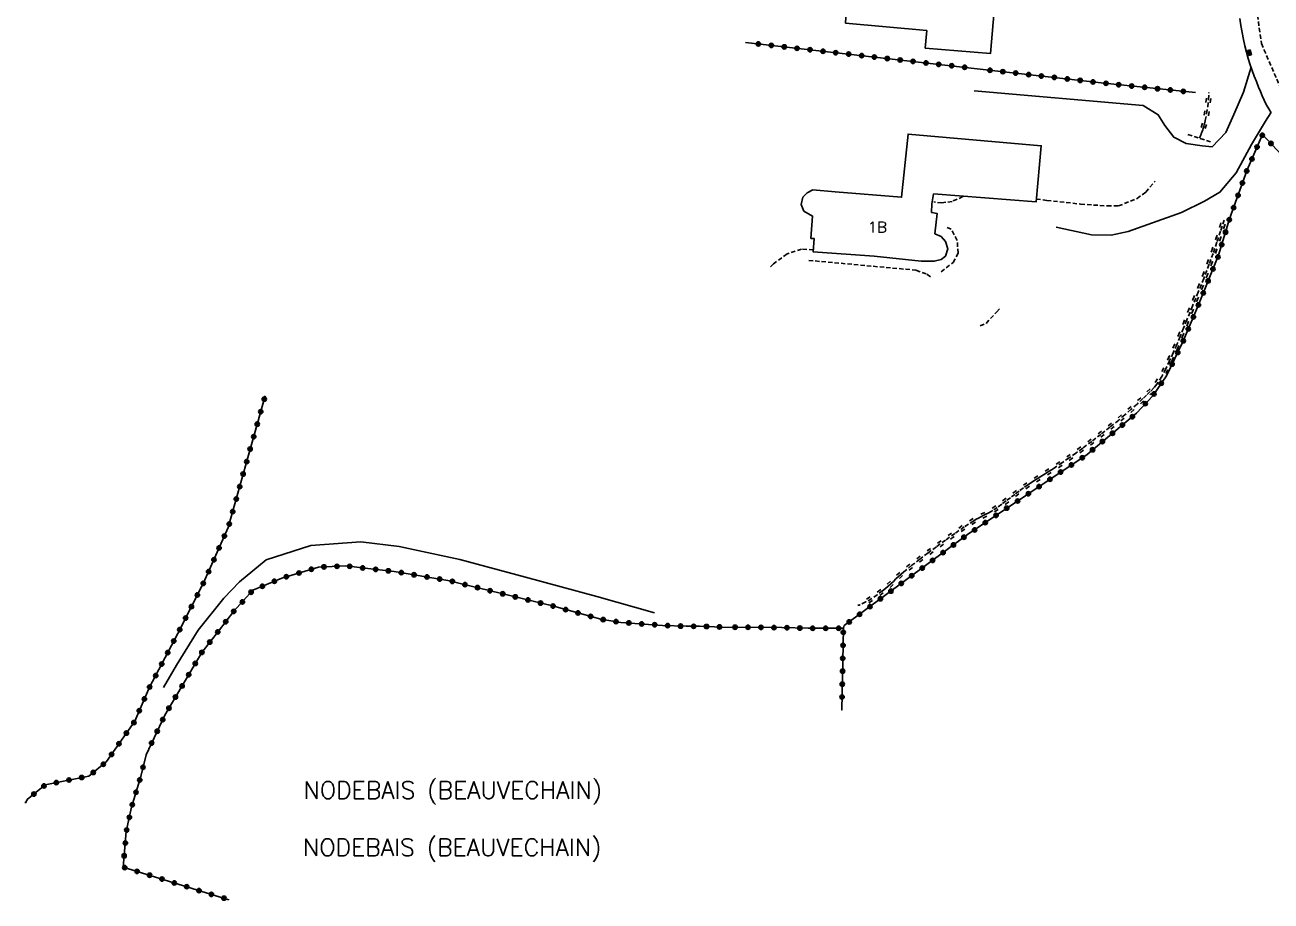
# Model space of a CAD drawing. Header units: millimetres. Extents: x 176000 to 177000, y 162000 to 163001.
# Drawn here: x 176518.8 to 176663, y 162741.2 to 162842.5 of the extents above; entities that cross this region are included whole.
import ezdxf
from ezdxf.enums import TextEntityAlignment as Align

# ---------------------------------------------------------------- set-up
doc = ezdxf.new("R2010")
doc.units = ezdxf.units.MM
doc.linetypes.add('DASHED', pattern=[0.75, 0.5, -0.25])
doc.layers.get('0').update_dxf_attribs({"linetype": 'CONTINUOUS'})
for name, color, linetype in [('W0001', 6, 'DASHED'), ('W0008', 7, 'CONTINUOUS'), ('W0017', 7, 'CONTINUOUS'), ('W0101', 7, 'CONTINUOUS'), ('W0112', 1, 'DASHED'), ('W0220', 5, 'DASHED'), ('W0300', 7, 'CONTINUOUS'), ('W0322', 7, 'CONTINUOUS'), ('W0323', 7, 'CONTINUOUS'), ('W0401', 7, 'CONTINUOUS'), ('W0980', 7, 'CONTINUOUS'), ('W0991', 7, 'CONTINUOUS')]:
    doc.layers.add(name, color=color, linetype=linetype)
doc.styles.get("Standard").update_dxf_attribs({"font": 'romans.shx', "width": 0.85})

# ---------------------------------------------------------------- blocks, each defined once
blk = doc.blocks.new('T401')
for p, q in [((-0.3, 0.3), (0, 0.3)), ((-0.3, -0.25), (-0.3, 0.3)), ((-0.3, 0.15), (0, 0.15)), ((-0.3, 0), (0, 0)), ((0, 0.3), (0, -0.25)), ((-0.3, -0.15), (0, -0.15)), ((-0.3, -0.25), (-0.3, -0.3)), ((-0.3, -0.3), (0, -0.3)), ((0, -0.3), (0, -0.25))]:
    blk.add_line(p, q)
blk = doc.blocks.new('t323o')
at = {"color": 0, "linetype": 'Continuous'}
for radius in [0.25, 0.15]:
    blk.add_circle((0, 0), radius, dxfattribs=at)
blk = doc.blocks.new('t220o')
at = {"color": 0, "linetype": 'Continuous'}
for p, q in [((-0.25, 0.25), (0.25, 0.25)), ((-0.25, -0.25), (0.25, -0.25))]:
    blk.add_line(p, q, dxfattribs=at)
blk = doc.blocks.new('t322o')
at = {"color": 0, "linetype": 'Continuous'}
for radius in [0.25, 0.15]:
    blk.add_circle((0, 0), radius, dxfattribs=at)

msp = doc.modelspace()

# ---------------------------------------------------------------- linework, layer by layer
at = {"layer": 'W0001'}
msp.add_lwpolyline([(176639.38, 162982.76), (176645.13, 162965.86), (176650.89, 162953.7), (176656.66, 162941.88), (176659.83, 162933.89), (176661.53, 162926.69), (176662.15, 162916.4), (176661.87, 162899.04), (176661.55, 162885.76), (176661.39, 162867.66), (176661.02, 162853.3), (176661.1, 162845.89), (176661.84, 162840.36), (176665.05, 162832.99), (176668.44, 162828.51), (176677.2, 162819.89), (176690.06, 162807.61), (176694.79, 162797.61), (176698.04, 162789.67), (176700.78, 162781.29), (176702.4, 162772.69), (176704.61, 162761.52), (176706.75, 162750.04), (176709.4, 162734.99)], dxfattribs=at)
at = {"layer": 'W0008'}
msp.add_lwpolyline([(176659.36, 162843.28), (176659.47, 162842.47), (176659.6, 162841.65), (176659.76, 162840.85), (176659.92, 162840.1), (176660.12, 162839.37), (176660.33, 162838.64), (176660.56, 162837.92), (176660.78, 162837.26), (176661.01, 162836.61), (176661.26, 162835.97), (176661.52, 162835.33), (176661.73, 162834.82), (176661.94, 162834.32), (176662.17, 162833.82), (176662.41, 162833.33), (176662.69, 162832.83), (176662.98, 162832.34)], dxfattribs=at)
at = {"layer": 'W0017'}
for points in [[(176660.66, 162837.63), (176659.78, 162834.75), (176658.67, 162832.16), (176657.72, 162830.07), (176656.16, 162828.43), (176654.97, 162828.53)], [(176654.97, 162828.53), (176653.14, 162828.82), (176651.7, 162829.54), (176650.67, 162830.89), (176649.9, 162832.13), (176648.16, 162833.22), (176628.62, 162834.92)], [(176662.95, 162832.36), (176662.31, 162831.41), (176660.68, 162828.68), (176658.94, 162825.4), (176657.05, 162823.17), (176655.27, 162822.12), (176652.59, 162820.81), (176646.44, 162818.61), (176644.45, 162818.22), (176642.2, 162818.26), (176638.09, 162819.12)]]:
    msp.add_lwpolyline(points, dxfattribs=at)
at = {"layer": 'W0101'}
msp.add_lwpolyline([(176622.94, 162839.82), (176630.48, 162839.22), (176631.39, 162849.56), (176623.82, 162850.09), (176623.8, 162850.09), (176614.22, 162850.93), (176613.72, 162842.74), (176623.12, 162841.87)], close=True, dxfattribs=at)
for points in [[(176623.7, 162821.82), (176623.68, 162820.83), (176624.34, 162820.7), (176624.06, 162818.37), (176624.78, 162818.05), (176625.29, 162817.46), (176625.57, 162816.62), (176625.28, 162815.79), (176624.79, 162815.37), (176623.98, 162815.19), (176622.47, 162815.18), (176617.03, 162815.79), (176609.97, 162816.29), (176610.09, 162817.8), (176609.72, 162817.82), (176609.91, 162820.41), (176608.91, 162820.99), (176608.6, 162821.77), (176608.78, 162822.6), (176609.26, 162823.11), (176609.92, 162823.43), (176612.52, 162823.22), (176620.21, 162822.6), (176620.21, 162822.61), (176620.95, 162829.89), (176636.37, 162828.54), (176635.76, 162822.05), (176623.9, 162822.98)], [(176623.7, 162821.82), (176623.69, 162821.83), (176623.9, 162822.98)]]:
    msp.add_lwpolyline(points, dxfattribs=at)
at = {"layer": 'W0112'}
for points in [[(176655.96, 162829.01), (176653.28, 162829.87)], [(176637.02, 162822.23), (176637.02, 162822.23), (176640.92, 162821.8), (176644.01, 162821.58), (176645.3, 162821.58), (176647.46, 162822.44), (176648.46, 162823.18), (176649.54, 162824.44)], [(176627.36, 162822.71), (176627.31, 162822.66), (176626.05, 162822.11), (176624.87, 162821.94), (176623.95, 162822.05)], [(176635.79, 162822.38), (176637.02, 162822.23)], [(176624.77, 162813.96), (176626.17, 162815.03), (176626.74, 162816.11), (176626.64, 162817.6), (176625.93, 162818.91), (176625.42, 162819.11)], [(176609.99, 162816.52), (176608.62, 162816.59), (176606.95, 162816.04), (176605.39, 162814.88), (176604.94, 162814.48)], [(176609.46, 162815.29), (176621.87, 162814.15), (176623.14, 162813.69), (176623.75, 162813.26)], [(176629.29, 162807.7), (176629.98, 162808), (176631.21, 162809.33), (176631.69, 162809.86)]]:
    msp.add_lwpolyline(points, dxfattribs=at)
at = {"layer": 'W0220'}
for points in [[(176654.68, 162829.42), (176654.88, 162829.92), (176655.06, 162830.43), (176655.21, 162830.94), (176655.34, 162831.46), (176655.5, 162832.26), (176655.63, 162833.07), (176655.71, 162833.89), (176655.76, 162834.7)], [(176657.53, 162819.95), (176657.12, 162818.66), (176656.7, 162817.38), (176656.25, 162816.1), (176655.8, 162814.83), (176655.18, 162813.21), (176654.53, 162811.6), (176653.87, 162809.99), (176653.22, 162808.39), (176652.83, 162807.44), (176652.45, 162806.49), (176652.06, 162805.54), (176651.64, 162804.6), (176651.22, 162803.68), (176650.78, 162802.75), (176650.31, 162801.84), (176649.75, 162800.98), (176649.38, 162800.53), (176648.98, 162800.11), (176648.55, 162799.71), (176648.13, 162799.31), (176647.45, 162798.66), (176646.75, 162798.04), (176646.04, 162797.42), (176645.33, 162796.81), (176644.3, 162795.98), (176643.27, 162795.16), (176642.22, 162794.35), (176641.16, 162793.56), (176640.38, 162793), (176639.6, 162792.44), (176638.81, 162791.9), (176638.01, 162791.36), (176637.62, 162791.1), (176637.22, 162790.85), (176636.82, 162790.6), (176636.42, 162790.35), (176636.01, 162790.1), (176635.61, 162789.85), (176635.22, 162789.6), (176634.83, 162789.33), (176634.31, 162788.97), (176633.8, 162788.6), (176633.3, 162788.22), (176632.8, 162787.83), (176632.3, 162787.45), (176631.8, 162787.08), (176631.28, 162786.71), (176630.76, 162786.36), (176630.49, 162786.2), (176630.22, 162786.05), (176629.94, 162785.91), (176629.66, 162785.76), (176629.39, 162785.62), (176629.11, 162785.48), (176628.84, 162785.33), (176628.57, 162785.17), (176627.46, 162784.45), (176626.37, 162783.7), (176625.29, 162782.93), (176624.23, 162782.15), (176623.27, 162781.44), (176622.32, 162780.73), (176621.38, 162780.01), (176620.45, 162779.26), (176620.14, 162779), (176619.84, 162778.72), (176619.54, 162778.44), (176619.25, 162778.15), (176618.95, 162777.87), (176618.65, 162777.59), (176618.34, 162777.32), (176618.01, 162777.07), (176617.39, 162776.61), (176616.75, 162776.17), (176616.07, 162775.77), (176615.37, 162775.43), (176615.31, 162775.41), (176615.25, 162775.4), (176615.19, 162775.39), (176615.14, 162775.38)], [(176657.53, 162819.95), (176657.12, 162818.66), (176656.7, 162817.38), (176656.25, 162816.1), (176655.8, 162814.83), (176655.18, 162813.21), (176654.53, 162811.6), (176653.87, 162809.99), (176653.22, 162808.39), (176652.83, 162807.44), (176652.45, 162806.49), (176652.06, 162805.54), (176651.64, 162804.6), (176651.22, 162803.68), (176650.78, 162802.75), (176650.7, 162802.6)]]:
    msp.add_lwpolyline(points, dxfattribs=at)
at = {"layer": 'W0300'}
msp.add_lwpolyline([(176591.62, 162774.5), (176584.95, 162776.41), (176576.68, 162778.65), (176569.1, 162780.68), (176562.06, 162782.19), (176557.63, 162782.72), (176551.85, 162782.31), (176546.66, 162780.63), (176543.58, 162778.09), (176541.76, 162776.2), (176538.79, 162772.49), (176536.29, 162768.44), (176534.8, 162765.86)], dxfattribs=at)
at = {"layer": 'W0322'}
msp.add_lwpolyline([(176532.78, 162758.09), (176534.93, 162762.66), (176536.84, 162765.88), (176539.21, 162769.92), (176541.14, 162772.39), (176542.94, 162774.69), (176545.13, 162777.12), (176548.48, 162778.52), (176552.73, 162779.8), (176555.91, 162779.94), (176558.43, 162779.64), (176561.49, 162779.29), (176567.68, 162778.27), (176579.8, 162775.31), (176585.42, 162773.77), (176587.7, 162773.41), (176592.55, 162773.06), (176595.26, 162772.95), (176596.83, 162772.96), (176599.43, 162772.87)], dxfattribs=at)
at = {"layer": 'W0323'}
for points in [[(176602.15, 162840.5), (176628.94, 162837.46)], [(176654.21, 162834.7), (176643.64, 162835.79), (176628.94, 162837.46)], [(176680.2, 162809.96), (176675.23, 162815.55), (176668.03, 162823.38), (176661.97, 162829.84), (176660.2, 162825.75), (176658.16, 162820.1), (176656.88, 162815.88), (176654.55, 162810.15), (176652.76, 162805.88), (176650.85, 162801.93)], [(176650.85, 162801.93), (176650.85, 162801.93), (176650.85, 162801.93), (176650.85, 162801.93), (176650.85, 162801.93), (176650.85, 162801.93), (176650.85, 162801.93), (176650.85, 162801.93), (176650.85, 162801.93), (176650.85, 162801.93), (176649.26, 162799.63), (176647.4, 162797.6)], [(176518.76, 162752.58), (176518.87, 162752.56), (176519.01, 162752.91), (176521.11, 162754.61), (176526.17, 162755.63), (176528.2, 162757.3), (176531.47, 162761.99), (176533.19, 162765.92), (176536.45, 162772.12), (176539.42, 162777.97), (176542.29, 162784.39), (176544.36, 162791.8), (176546.56, 162799.62), (176546.56, 162799.62), (176546.56, 162799.62), (176546.56, 162799.62)], [(176647.4, 162797.6), (176641.67, 162792.84), (176627.82, 162783.56), (176613.56, 162773.03), (176613.47, 162772.72), (176613.28, 162763.26), (176613.28, 162763.26)], [(176599.43, 162772.87), (176606.35, 162772.8), (176609.4, 162772.73), (176613.47, 162772.72)], [(176542.36, 162741.32), (176542.36, 162741.32), (176542.36, 162741.32), (176542.36, 162741.32), (176530.12, 162745.1), (176530.49, 162749.2), (176531.09, 162752.04), (176532.17, 162755.58), (176532.78, 162758.09)]]:
    msp.add_lwpolyline(points, dxfattribs=at)

# ---------------------------------------------------------------- block references
at = {"layer": 'W0220'}
for p, rotation in [((176655.7, 162833.79), 83.91569664509575), ((176655.51, 162832.3), 81.2819531282784), ((176655.18, 162830.84), 73.38072275297438), ((176657.31, 162819.24), 252.4689029789454), ((176657.33, 162819.32), 252.4689029789454), ((176656.84, 162817.82), 251.6877395541571), ((176656.87, 162817.9), 251.6877395541571), ((176656.36, 162816.4), 250.9065776503773), ((176656.38, 162816.48), 250.9065776503773), ((176655.85, 162814.98), 250.1254172625392), ((176655.88, 162815.06), 250.1254172625392), ((176655.32, 162813.58), 249.1424458650911), ((176655.35, 162813.66), 249.1424458650911), ((176654.77, 162812.19), 248.1638792897027), ((176654.8, 162812.27), 248.1638792897027), ((176654.2, 162810.8), 247.6831365042806), ((176654.24, 162810.88), 247.6831365042806), ((176653.63, 162809.41), 247.7004290670133), ((176653.67, 162809.49), 247.7004290670133), ((176653.07, 162808.02), 248.08637769198), ((176653.1, 162808.1), 248.08637769198), ((176652.51, 162806.63), 248.2619527547931), ((176652.54, 162806.71), 248.2619527547931), ((176651.93, 162805.24), 245.9208077297105), ((176651.97, 162805.32), 245.9208077297105), ((176651.31, 162803.88), 245.2607272297273), ((176651.35, 162803.96), 245.2607272297273), ((176650.66, 162802.52), 242.235377959068), ((176648.95, 162800.08), 223.4102272947332), ((176649.91, 162801.23), 237.1931318589641), ((176647.86, 162799.05), 223.2100103637025), ((176645.62, 162797.06), 220.2056669037258), ((176646.75, 162798.04), 222.0725261321826), ((176644.46, 162796.11), 219.2841515504967), ((176642.1, 162794.26), 216.7820335454831), ((176643.29, 162795.17), 218.3087118155148), ((176640.89, 162793.37), 216.0500806174124), ((176638.43, 162791.65), 213.9851785336578), ((176639.67, 162792.49), 215.26167533212), ((176635.9, 162790.03), 212.1231933125298), ((176637.18, 162790.82), 211.9087078472949), ((176633.44, 162788.32), 217.2621520770419), ((176634.65, 162789.21), 215.0620756337245), ((176632.25, 162787.41), 216.5465978867801), ((176629.73, 162785.8), 206.9927749457968), ((176631.03, 162786.54), 213.397690091776), ((176627.16, 162784.25), 214.6663201625515), ((176628.42, 162785.07), 212.8228352108795), ((176625.93, 162783.39), 215.7592399252044), ((176623.51, 162781.62), 216.2626083046158), ((176624.72, 162782.51), 216.1005004909513), ((176621.12, 162779.8), 218.9485321198075), ((176622.31, 162780.73), 217.6288684710815), ((176619.97, 162778.84), 222.5092485914417), ((176617.73, 162776.86), 216.2584368062915), ((176618.89, 162777.81), 222.527162698162), ((176616.49, 162776.01), 210.7121143732622)]:
    msp.add_blockref('t220o', p, dxfattribs=dict(at, rotation=rotation))
at = {"layer": 'W0322'}
for p, rotation in [((176553.36, 162779.83), 2.520036465254602), ((176554.86, 162779.89), 2.520036465254602), ((176556.35, 162779.89), 353.2099612498996), ((176549.02, 162778.68), 16.81049323477184), ((176550.46, 162779.12), 16.81049323477184), ((176551.9, 162779.55), 16.81049323477184), ((176557.84, 162779.71), 353.2099612498996), ((176559.33, 162779.54), 353.4770308397523), ((176560.82, 162779.37), 353.4770308397523), ((176562.31, 162779.16), 350.6474454484984), ((176563.79, 162778.91), 350.6474454484984), ((176565.27, 162778.67), 350.6474454484984), ((176566.75, 162778.42), 350.6474454484984), ((176544.93, 162776.9), 47.96859986813043), ((176546.24, 162777.58), 22.66728213400567), ((176547.62, 162778.16), 22.66728213400567), ((176568.22, 162778.14), 346.2510459018733), ((176569.68, 162777.78), 346.2510459018733), ((176571.13, 162777.43), 346.2510459018733), ((176572.59, 162777.07), 346.2510459018733), ((176543.92, 162775.78), 47.96859986813043), ((176574.05, 162776.71), 346.2510459018733), ((176575.5, 162776.36), 346.2510459018733), ((176576.96, 162776), 346.2510459018733), ((176578.42, 162775.64), 346.2510459018733), ((176542.92, 162774.67), 51.99544673810043), ((176579.87, 162775.29), 344.7698700550482), ((176581.32, 162774.89), 344.7698700550482), ((176582.77, 162774.5), 344.7698700550482), ((176584.22, 162774.1), 344.7698700550482), ((176542, 162773.48), 51.99544673810043), ((176585.67, 162773.73), 350.8645650138982), ((176587.15, 162773.5), 350.8645650138982), ((176588.64, 162773.34), 355.9152236299528), ((176590.14, 162773.23), 355.9152236299528), ((176591.63, 162773.13), 355.9152236299528), ((176593.13, 162773.04), 357.5315187752129), ((176594.63, 162772.97), 357.5315187752129), ((176596.13, 162772.95), 0.5820323421100351), ((176597.63, 162772.93), 357.969554945511), ((176599.13, 162772.88), 357.969554945511), ((176540.15, 162771.12), 52.04173765821449), ((176541.07, 162772.3), 52.04173765821449), ((176539.23, 162769.94), 52.04173765821449), ((176538.47, 162768.65), 59.55365317285098), ((176537.71, 162767.35), 59.55365317285098), ((176536.95, 162766.06), 59.55365317285098), ((176536.18, 162764.77), 59.37034886858481), ((176535.42, 162763.48), 59.37034886858481), ((176534.7, 162762.16), 64.73851483482004), ((176534.06, 162760.81), 64.73851483482004), ((176533.42, 162759.45), 64.73851483482004)]:
    msp.add_blockref('t322o', p, dxfattribs=dict(at, rotation=rotation))
at = {"layer": 'W0323'}
for p, rotation in [((176603.64, 162840.33), 353.5426358336368), ((176605.13, 162840.16), 353.5426358336368), ((176606.62, 162839.99), 353.5426358336368), ((176608.11, 162839.82), 353.5426358336368), ((176609.61, 162839.65), 353.5426358336368), ((176611.1, 162839.48), 353.5426358336368), ((176612.59, 162839.31), 353.5426358336368), ((176614.08, 162839.15), 353.5426358336368), ((176615.57, 162838.98), 353.5426358336368), ((176617.06, 162838.81), 353.5426358336368), ((176618.55, 162838.64), 353.5426358336368), ((176620.04, 162838.47), 353.5426358336368), ((176621.53, 162838.3), 353.5426358336368), ((176623.02, 162838.13), 353.5426358336368), ((176624.51, 162837.96), 353.5426358336368), ((176626, 162837.8), 353.5426358336368), ((176627.49, 162837.63), 353.5426358336368), ((176630.43, 162837.29), 173.5075695242984), ((176631.92, 162837.12), 173.5075695242984), ((176633.41, 162836.95), 173.5075695242984), ((176634.9, 162836.78), 173.5075695242984), ((176636.39, 162836.61), 173.5075695242984), ((176637.89, 162836.45), 173.5075695242984), ((176639.38, 162836.28), 173.5075695242984), ((176640.87, 162836.11), 173.5075695242984), ((176642.36, 162835.94), 173.5075695242984), ((176643.85, 162835.77), 174.0914549269291), ((176645.34, 162835.61), 174.0914549269291), ((176646.83, 162835.46), 174.0914549269291), ((176648.32, 162835.31), 174.0914549269291), ((176649.82, 162835.15), 174.0914549269291), ((176651.31, 162835), 174.0914549269291), ((176652.8, 162834.84), 174.0914549269291), ((176661.94, 162829.77), 246.575238668845), ((176662.94, 162828.81), 133.1795203702096), ((176661.34, 162828.39), 246.575238668845), ((176660.74, 162827.02), 246.575238668845), ((176660.15, 162825.64), 250.1666945381326), ((176659.64, 162824.23), 250.1666945381326), ((176659.14, 162822.81), 250.1666945381326), ((176658.63, 162821.4), 250.1666945381326), ((176658.12, 162819.99), 253.2124209030526), ((176657.69, 162818.55), 253.2124209030526), ((176657.26, 162817.12), 253.2124209030526), ((176656.24, 162814.3), 247.8680018733865), ((176656.81, 162815.69), 247.8680018733865), ((176655.68, 162812.91), 247.8680018733865), ((176655.11, 162811.52), 247.8680018733865), ((176654.55, 162810.13), 247.2431369028875), ((176653.97, 162808.75), 247.2431369028875), ((176653.38, 162807.36), 247.2431369028875), ((176652.8, 162805.98), 247.2431369028875), ((176652.16, 162804.63), 244.135422688613), ((176651.5, 162803.28), 244.135422688613), ((176650.25, 162801.07), 235.4152928961967), ((176546.45, 162799.23), 74.27630815981355), ((176648.41, 162798.71), 227.4385212903666), ((176649.4, 162799.83), 235.4152928961967), ((176546.04, 162797.78), 74.27630815981355), ((176646.92, 162797.2), 219.7120246341149), ((176545.64, 162796.34), 74.27630815981355), ((176645.76, 162796.24), 219.7120246341149), ((176545.23, 162794.89), 74.27630815981355), ((176643.45, 162794.33), 219.7120246341149), ((176644.61, 162795.28), 219.7120246341149), ((176544.82, 162793.45), 74.27630815981355), ((176642.3, 162793.37), 219.7120246341149), ((176544.42, 162792.01), 74.27630815981355), ((176639.86, 162791.63), 213.8368450480987), ((176641.11, 162792.46), 213.8368450480987), ((176544.01, 162790.56), 74.40251675818253), ((176637.37, 162789.96), 213.8368450480987), ((176638.61, 162790.79), 213.8368450480987), ((176543.61, 162789.12), 74.40251675818253), ((176636.12, 162789.12), 213.8368450480987), ((176543.21, 162787.67), 74.40251675818253), ((176633.63, 162787.45), 213.8368450480987), ((176634.88, 162788.29), 213.8368450480987), ((176542.8, 162786.23), 74.40251675818253), ((176631.14, 162785.78), 213.8368450480987), ((176632.38, 162786.62), 213.8368450480987), ((176542.4, 162784.78), 74.40251675818253), ((176628.65, 162784.11), 213.8368450480987), ((176629.89, 162784.95), 213.8368450480987), ((176541.84, 162783.39), 65.91578852175368), ((176627.41, 162783.26), 216.4464021637359), ((176541.23, 162782.02), 65.91578852175368), ((176625, 162781.48), 216.4464021637359), ((176626.21, 162782.37), 216.4464021637359), ((176540.62, 162780.65), 65.91578852175368), ((176622.59, 162779.69), 216.4464021637359), ((176623.79, 162780.58), 216.4464021637359), ((176540.01, 162779.28), 65.91578852175368), ((176621.38, 162778.8), 216.4464021637359), ((176539.39, 162777.92), 63.04861207006277), ((176618.97, 162777.02), 216.4464021637359), ((176620.17, 162777.91), 216.4464021637359), ((176538.71, 162776.58), 63.04861207006277), ((176617.76, 162776.13), 216.4464021637359), ((176537.35, 162773.91), 63.04861207006277), ((176538.03, 162775.24), 63.04861207006277), ((176615.35, 162774.35), 216.4464021637359), ((176616.55, 162775.24), 216.4464021637359), ((176536.67, 162772.57), 63.04861207006277), ((176600.93, 162772.85), 359.461443819695), ((176602.43, 162772.84), 359.461443819695), ((176603.93, 162772.83), 359.461443819695), ((176605.43, 162772.81), 359.461443819695), ((176606.93, 162772.79), 358.5758644245784), ((176608.43, 162772.75), 358.5758644245784), ((176609.93, 162772.73), 359.8872963744741), ((176611.43, 162772.72), 359.8872963744741), ((176612.93, 162772.72), 359.8872963744741), ((176614.14, 162773.46), 216.4464021637359), ((176535.98, 162771.24), 62.26700467922789), ((176613.46, 162772.26), 268.842850468923), ((176535.28, 162769.91), 62.26700467922789), ((176613.43, 162770.76), 268.842850468923), ((176534.59, 162768.58), 62.26700467922789), ((176613.4, 162769.26), 268.842850468923), ((176533.89, 162767.25), 62.26700467922789), ((176613.37, 162767.76), 268.842850468923), ((176533.19, 162765.93), 62.26700467922789), ((176613.34, 162766.26), 268.842850468923), ((176532.59, 162764.55), 66.44773632696854), ((176613.31, 162764.76), 268.842850468923), ((176531.99, 162763.18), 66.44773632696854), ((176531.36, 162761.82), 55.10572744167588), ((176530.5, 162760.59), 55.10572744167588), ((176528.78, 162758.13), 55.10572744167588), ((176529.64, 162759.36), 55.10572744167588), ((176527.83, 162756.99), 39.36456391173539), ((176532.42, 162756.64), 76.32346106611021), ((176525.33, 162755.46), 11.41667708257265), ((176526.67, 162756.04), 39.36456391173539), ((176532.05, 162755.18), 73.14205031893933), ((176520.96, 162754.48), 38.90789766060683), ((176522.39, 162754.87), 11.41667708257265), ((176523.86, 162755.17), 11.41667708257265), ((176531.61, 162753.75), 73.14205031893933), ((176519.79, 162753.54), 38.90789766060683), ((176531.18, 162752.31), 73.14205031893933), ((176530.84, 162750.85), 78.07067782275377), ((176530.53, 162749.38), 78.07067782275377), ((176530.38, 162747.89), 84.85598753347438), ((176530.24, 162746.4), 84.85598753347438), ((176530.31, 162745.04), 162.8347480215579), ((176531.74, 162744.6), 162.8347480215579), ((176533.18, 162744.16), 162.8347480215579), ((176534.61, 162743.71), 162.8347480215579), ((176536.04, 162743.27), 162.8347480215579), ((176537.48, 162742.83), 162.8347480215579), ((176538.91, 162742.38), 162.8347480215579), ((176540.34, 162741.94), 162.8347480215579), ((176541.78, 162741.5), 162.8347480215579)]:
    msp.add_blockref('t323o', p, dxfattribs=dict(at, rotation=rotation))
at = {"layer": 'W0401', "rotation": 195.8647759045558}
msp.add_blockref('T401', (176660.32, 162839.27), dxfattribs=at)

# ---------------------------------------------------------------- texts
at = {"layer": 'W0980'}
for p in [(176568.27, 162753.86), (176568.21, 162747.24)]:
    msp.add_text('NODEBAIS (BEAUVECHAIN)', height=2, dxfattribs=at).set_placement(p, align=Align.MIDDLE)
at = {"layer": 'W0991'}
msp.add_text('1B', height=1.25, dxfattribs=at).set_placement((176617.39, 162819.14), align=Align.MIDDLE_CENTER)

doc.saveas('drawing.dxf')
